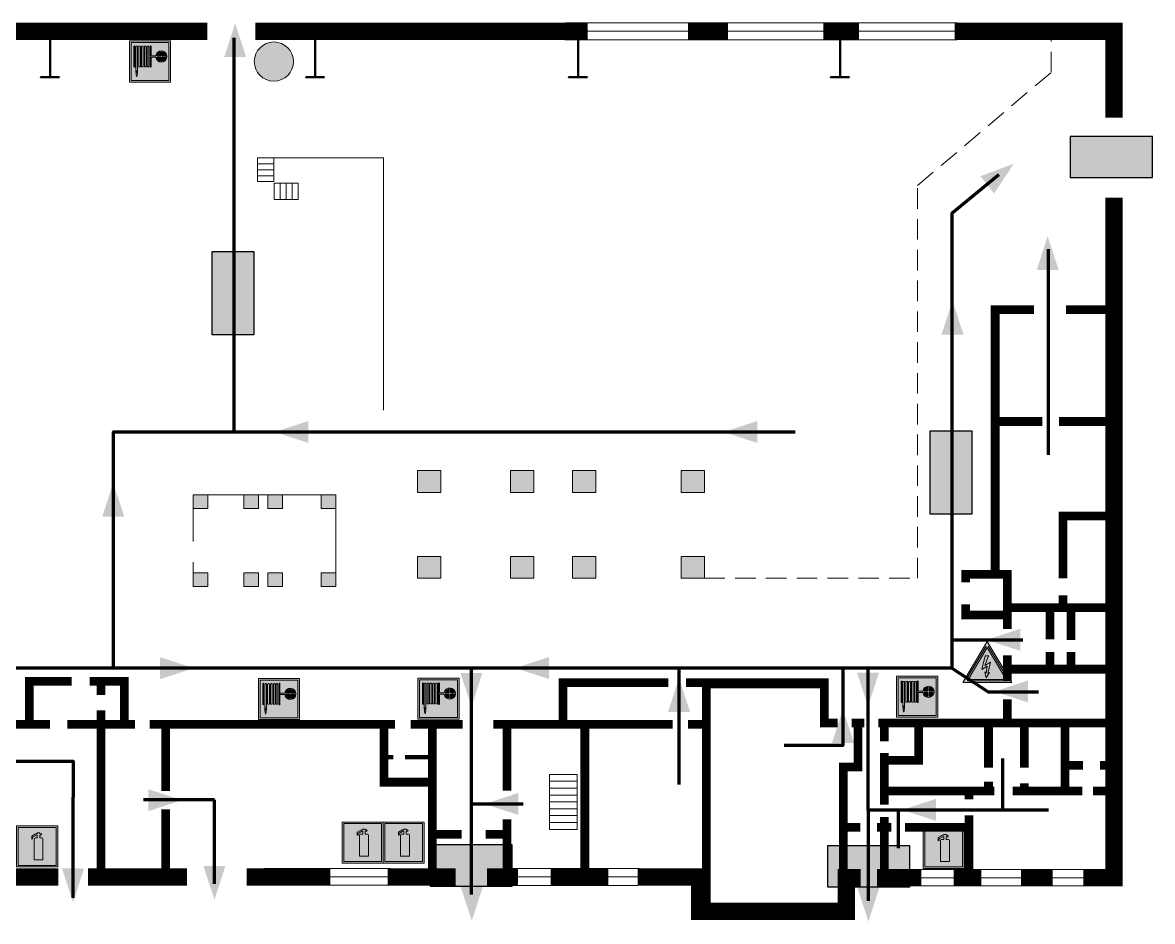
# Model space of a CAD drawing. Header units: millimetres. Extents: x 13114 to 67229, y 22859 to 38520.
# Drawn here: x 26568.4 to 26788.5, y 25200.3 to 25375.4 of the extents above; entities that cross this region are included whole.
import ezdxf

# ---------------------------------------------------------------- set-up
doc = ezdxf.new("R2010")
doc.units = ezdxf.units.MM
doc.linetypes.add('{ Wide Dash }', pattern=[12, 4, -2, 4, -2])
doc.layers.add('План_Штампы', color=7, linetype='Continuous')

# ---------------------------------------------------------------- blocks, each defined once
blk = doc.blocks.new('A$C7B4425F7')
at = {"true_color": 0xffffff}
blk.add_hatch(color=7, dxfattribs=at).paths.add_polyline_path([(0, 0), (-16, 0), (-16, -8), (0, -8)])
h = blk.add_hatch(color=126)
h.paths.add_polyline_path([(-0.2, -0.2), (-15.8, -0.2), (-15.8, -7.8), (-0.2, -7.8)])
h.paths.add_polyline_path([(-11.76, -2.03), (-11.76, -3.66), (-11.17, -3.66, -0.568275), (-11.17, -6.18), (-12.58, -6.18), (-12.58, -2.03)], flags=16)
h.paths.add_polyline_path([(-13.33, -4.12, -0.495768), (-13.59, -6.18), (-15.03, -6.18), (-15.03, -2.03), (-13.59, -2.03, -0.487973)], flags=16)
h.paths.add_polyline_path([(-10.25, -2.03), (-9.48, -2.03), (-9.48, -6.18), (-10.25, -6.18)], flags=16)
h.paths.add_polyline_path([(-13.84, -3.69), (-14.24, -3.69), (-14.24, -3.03), (-13.9, -3.03, -0.692621)], flags=0)
h.paths.add_polyline_path([(-9.15, -2.03), (-8.4, -2.03), (-8.04, -3.07), (-7.68, -2.03), (-6.93, -2.03), (-7.64, -4.1), (-6.93, -6.18), (-7.68, -6.18), (-8.04, -5.14), (-8.4, -6.18), (-9.15, -6.18), (-8.44, -4.1)], flags=16)
h.paths.add_polyline_path([(-11.76, -4.46), (-11.42, -4.46, -0.692621), (-11.36, -5.12), (-11.76, -5.12)], flags=0)
h.paths.add_polyline_path([(-13.9, -5.2), (-14.24, -5.2), (-14.24, -4.55), (-13.84, -4.55, -0.708038)], flags=0)
edge = h.paths.add_edge_path(flags=16)
edge.add_ellipse((-5.51, -4.08), major_axis=(0, 2.05), ratio=0.586184, start_angle=0, end_angle=360)
edge = h.paths.add_edge_path(flags=0)
edge.add_ellipse((-5.51, -4.08), major_axis=(0, 1.14), ratio=0.454828, start_angle=0, end_angle=360)
h.paths.add_polyline_path([(-4.13, -4.96, 0.377264), (-3.48, -4.52, 0.0555), (-3.16, -2.03), (-1.66, -2.03), (-1.66, -4.96), (-0.96, -4.96), (-0.96, -7.01), (-1.75, -7.01), (-1.75, -6.18), (-3.3, -6.18), (-3.3, -7.02), (-4.13, -7.02)], flags=16)
h.paths.add_polyline_path([(-2.73, -2.91), (-2.28, -2.91), (-2.28, -4.96), (-3.05, -4.96, 0.079136)], flags=0)
at = {"color": 126}
blk.add_lwpolyline([(-16, -8), (0, -8), (0, 0), (-16, 0)], close=True, dxfattribs=at)
blk = doc.blocks.new('A$C32E8229D')
at = {"true_color": 0xffffff}
blk.add_hatch(color=7, dxfattribs=at).paths.add_polyline_path([(0, 0), (0, -8), (16, -8), (16, 0)])
h = blk.add_hatch(color=126)
h.paths.add_polyline_path([(0.2, -0.2), (15.8, -0.2), (15.8, -7.8), (0.2, -7.8)])
h.paths.add_polyline_path([(13.49, -2.05), (12.08, -2.05), (11.37, -2.63, 0.162397), (11.29, -2.84), (11.29, -3.63), (10.35, -3.63), (10.35, -4.05), (11.68, -4.05), (11.68, -3.48), (12.26, -4.28), (11.29, -5.1), (11.29, -6.78), (11.85, -6.78), (11.85, -5.44), (12.8, -4.64), (12.8, -5.94), (14.46, -5.94), (14.46, -5.39), (13.45, -5.39), (13.45, -3.97), (12.46, -2.59), (13.15, -2.59), (13.69, -3.34), (14.18, -3)], flags=16)
h.paths.add_polyline_path([(10.74, -1.82, 1), (11.8, -1.82, 1)], flags=16)
h.paths.add_polyline_path([(9.39, -3.59), (5.99, -3.59), (6.56, -3.03), (5.91, -3.03), (5.1, -3.83), (5.91, -4.64), (6.56, -4.64), (5.99, -4.09), (9.39, -4.09)], flags=16)
h.paths.add_polyline_path([(4.29, -1.08), (1.72, -1.08), (1.72, -6.6), (4.29, -6.6)], flags=16)
at = {"color": 126}
blk.add_lwpolyline([(16, -8), (0, -8), (0, 0), (16, 0)], close=True, dxfattribs=at)
blk = doc.blocks.new('A$C7B8C2D5B')
at = {"lineweight": 0}
h = blk.add_hatch(color=5, dxfattribs=at)
h.dxf.hatch_style = 1
h.paths.add_polyline_path([(1.4, -3.02, 1), (-2.11, -3.02, 1)])
at = {"color": 5, "lineweight": 0}
blk.add_circle((-0.36, -3.02), 1.75, dxfattribs=at)
blk = doc.blocks.new('A$C3E6D3DDE')
at = {"lineweight": 5}
h = blk.add_hatch(color=40, dxfattribs=at)
h.paths.add_polyline_path([(24.1, 1.45), (16.46, -11.35), (31.74, -11.35)])
h.paths.add_polyline_path([(24.09, -0.46), (30.03, -10.41), (18.14, -10.41)], flags=16)
h.paths.add_polyline_path([(24.54, -3.08), (23.41, -6.02), (25.13, -5.01), (24.33, -8.5), (24.82, -8.27), (23.79, -9.86), (23.4, -8.04), (23.8, -8.43), (24.04, -6.29), (22.39, -7.25), (23.44, -3.08)], flags=0)
h = blk.add_hatch(color=256, dxfattribs=at)
h.paths.add_polyline_path([(24.37, 0.03, 0.567511), (23.82, 0.03), (17.59, -10.4, 0.582454), (17.86, -10.88), (30.32, -10.88, 0.582149), (30.6, -10.4)])
h.paths.add_polyline_path([(24.09, -0.46), (18.14, -10.41), (30.03, -10.41)], flags=16)
h.paths.add_polyline_path([(24.54, -3.08), (23.41, -6.02), (25.13, -5.01), (24.33, -8.5), (24.82, -8.27), (23.79, -9.86), (23.4, -8.04), (23.8, -8.43), (24.04, -6.29), (22.39, -7.25), (23.44, -3.08)], flags=0)
h = blk.add_hatch(color=40, dxfattribs=at)
h.paths.add_polyline_path([(24.09, -0.46), (18.14, -10.41), (30.03, -10.41)])
h.paths.add_polyline_path([(24.82, -8.27), (23.79, -9.86), (23.4, -8.04), (23.8, -8.43), (24.04, -6.29), (22.39, -7.25), (23.44, -3.08), (24.54, -3.08), (23.41, -6.02), (25.13, -5.01), (24.33, -8.5)], flags=16)
at = {"color": 40, "lineweight": 5}
for p, q in [((16.46, -11.35), (24.1, 1.45)), ((24.1, 1.45), (31.74, -11.35))]:
    blk.add_line(p, q, dxfattribs=at)
at = {"lineweight": 5}
for p, q in [((17.59, -10.4), (23.82, 0.03)), ((24.37, 0.03), (30.6, -10.4)), ((18.14, -10.41), (24.09, -0.46)), ((23.44, -3.08), (22.39, -7.25)), ((23.41, -6.02), (24.54, -3.08)), ((24.54, -3.08), (23.44, -3.08)), ((24.09, -0.46), (30.03, -10.41)), ((22.39, -7.25), (24.04, -6.29)), ((25.13, -5.01), (23.41, -6.02)), ((24.04, -6.29), (23.8, -8.43)), ((24.33, -8.5), (25.13, -5.01)), ((18.14, -10.41), (30.03, -10.41)), ((23.8, -8.43), (23.4, -8.04)), ((23.4, -8.04), (23.79, -9.86)), ((23.79, -9.86), (24.82, -8.27)), ((24.82, -8.27), (24.33, -8.5)), ((17.86, -10.88), (30.32, -10.88))]:
    blk.add_line(p, q, dxfattribs=at)
at = {"color": 50, "lineweight": 5}
blk.add_line((31.74, -11.35), (16.46, -11.35), dxfattribs=at)
blk = doc.blocks.new('A$C37112FD5')
at = {"true_color": 0xf5f5ff}
h = blk.add_hatch(color=7, dxfattribs=at)
h.dxf.hatch_style = 1
h.paths.add_polyline_path([(12.8, -7.4), (0, -7.4), (0, -20.2), (12.8, -20.2)])
h.paths.add_polyline_path([(12.29, -7.91), (12.29, -19.69), (0.51, -19.69), (0.51, -7.91)], flags=16)
h.paths.add_polyline_path([(4.98, -9.04, -0.42597), (5.17, -9.22), (5.17, -12.25), (5.17, -15.29, -0.432244), (4.98, -15.47), (4.83, -15.47, -0.42597), (4.64, -15.29), (4.64, -12.25), (4.64, -9.22, -0.432244), (4.83, -9.04)], flags=0)
h.paths.add_polyline_path([(4.28, -9.22), (4.28, -12.25), (4.28, -15.29, -0.432244), (4.09, -15.47), (3.94, -15.47, -0.42597), (3.75, -15.29), (3.75, -12.25), (3.75, -9.22, -0.432244), (3.94, -9.04), (4.09, -9.04, -0.42597)], flags=0)
h.paths.add_polyline_path([(5.72, -9.04), (5.87, -9.04, -0.42597), (6.06, -9.22), (6.06, -12.25), (6.06, -15.29, -0.432244), (5.87, -15.47), (5.72, -15.47, -0.42597), (5.53, -15.29), (5.53, -12.25), (5.53, -9.22, -0.432244)], flags=0)
h.paths.add_polyline_path([(6.42, -8.9), (6.5, -8.9, -0.42597), (6.69, -9.08), (6.69, -12.03), (8.21, -12.03, -15.824349), (8.21, -12.47), (6.69, -12.47), (6.69, -15.42, -0.432244), (6.5, -15.6), (6.42, -15.6)], flags=0)
h.paths.add_polyline_path([(3.39, -9.22), (3.39, -12.25), (3.39, -15.29, -0.432244), (3.2, -15.47), (3.05, -15.47, -0.42597), (2.85, -15.29), (2.85, -12.25), (2.85, -9.22, -0.432244), (3.05, -9.04), (3.2, -9.04, -0.42597)], flags=0)
h.paths.add_polyline_path([(2.5, -9.22), (2.5, -16.71), (1.96, -16.71), (1.96, -9.22, -0.432244), (2.15, -9.04), (2.31, -9.04, -0.42597)], flags=0)
h.paths.add_polyline_path([(1.61, -8.9), (1.61, -15.6), (1.57, -15.6, -0.42597), (1.37, -15.42), (1.37, -12.03), (1.37, -9.09, -0.432244), (1.57, -8.9)], flags=0)
h.paths.add_polyline_path([(9.76, -10.81), (9.76, -12.03), (8.49, -12.03, -0.336371)], flags=0)
h.paths.add_polyline_path([(8.49, -12.47), (9.76, -12.47), (9.76, -13.7, -0.336371)], flags=0)
h.paths.add_polyline_path([(10.11, -10.81, -0.336371), (11.38, -12.03), (10.11, -12.03)], flags=0)
h.paths.add_polyline_path([(10.11, -12.47), (11.38, -12.47, -0.336371), (10.11, -13.7)], flags=0)
h.paths.add_polyline_path([(2.5, -16.84), (2.5, -17.05), (1.97, -17.05), (1.97, -16.84)], flags=0)
h.paths.add_polyline_path([(2.5, -17.24, -0.033778), (2.24, -18.6, -0.033778), (1.97, -17.24)], flags=0)
h = blk.add_hatch(color=242)
h.dxf.hatch_style = 1
h.paths.add_polyline_path([(12.29, -7.91), (0.51, -7.91), (0.51, -19.69), (12.29, -19.69)])
h.paths.add_polyline_path([(6.42, -15.6), (6.42, -8.9), (6.5, -8.9, -0.42597), (6.69, -9.08), (6.69, -12.03), (8.21, -12.03, -15.824349), (8.21, -12.47), (6.69, -12.47), (6.69, -15.42, -0.432244), (6.5, -15.6)], flags=16)
h.paths.add_polyline_path([(5.87, -15.47), (5.72, -15.47, -0.42597), (5.53, -15.29), (5.53, -12.25), (5.53, -9.22, -0.432244), (5.72, -9.04), (5.87, -9.04, -0.42597), (6.06, -9.22), (6.06, -12.25), (6.06, -15.29, -0.432244)], flags=16)
h.paths.add_polyline_path([(4.98, -15.47), (4.83, -15.47, -0.42597), (4.64, -15.29), (4.64, -12.25), (4.64, -9.22, -0.432244), (4.83, -9.04), (4.98, -9.04, -0.42597), (5.17, -9.22), (5.17, -12.25), (5.17, -15.29, -0.432244)], flags=16)
h.paths.add_polyline_path([(4.09, -15.47), (3.94, -15.47, -0.42597), (3.75, -15.29), (3.75, -12.25), (3.75, -9.22, -0.432244), (3.94, -9.04), (4.09, -9.04, -0.42597), (4.28, -9.22), (4.28, -12.25), (4.28, -15.29, -0.432244)], flags=16)
h.paths.add_polyline_path([(3.2, -15.47), (3.05, -15.47, -0.42597), (2.85, -15.29), (2.85, -12.25), (2.85, -9.22, -0.432244), (3.05, -9.04), (3.2, -9.04, -0.42597), (3.39, -9.22), (3.39, -12.25), (3.39, -15.29, -0.432244)], flags=16)
h.paths.add_polyline_path([(2.5, -17.05), (1.97, -17.05), (1.97, -16.84), (2.5, -16.84)], flags=16)
h.paths.add_polyline_path([(2.5, -17.24, -0.033778), (2.24, -18.6, -0.033778), (1.97, -17.24)], flags=16)
h.paths.add_polyline_path([(2.5, -16.71), (1.96, -16.71), (1.96, -9.22, -0.432244), (2.15, -9.04), (2.31, -9.04, -0.42597), (2.5, -9.22)], flags=16)
h.paths.add_polyline_path([(1.61, -15.6), (1.57, -15.6, -0.42597), (1.37, -15.42), (1.37, -12.03), (1.37, -9.09, -0.432244), (1.57, -8.9), (1.61, -8.9)], flags=16)
h.paths.add_polyline_path([(8.49, -12.47), (9.76, -12.47), (9.76, -13.7, -0.336371)], flags=0)
h.paths.add_polyline_path([(10.11, -13.7), (10.11, -12.47), (11.38, -12.47, -0.336371)], flags=0)
h.paths.add_polyline_path([(8.49, -12.03, -0.336371), (9.76, -10.81), (9.76, -12.03)], flags=0)
h.paths.add_polyline_path([(10.11, -12.03), (10.11, -10.81, -0.336371), (11.38, -12.03)], flags=0)
h = blk.add_hatch(color=7, dxfattribs=at)
h.dxf.hatch_style = 1
h.paths.add_polyline_path([(1.61, -8.9), (1.57, -8.9, 0.432244), (1.37, -9.09), (1.37, -12.03), (1.37, -15.42, 0.42597), (1.57, -15.6), (1.61, -15.6)])
h.paths.add_polyline_path([(2.5, -9.22, 0.42597), (2.31, -9.04), (2.15, -9.04, 0.432244), (1.96, -9.22), (1.96, -16.71), (2.5, -16.71)])
h.paths.add_polyline_path([(2.5, -16.84), (1.97, -16.84), (1.97, -17.05), (2.5, -17.05)])
h.paths.add_polyline_path([(2.5, -17.24), (1.97, -17.24, 0.033778), (2.24, -18.6, 0.033778)])
h.paths.add_polyline_path([(3.39, -12.25), (3.39, -9.22, 0.42597), (3.2, -9.04), (3.05, -9.04, 0.432244), (2.85, -9.22), (2.85, -12.25), (2.85, -15.29, 0.42597), (3.05, -15.47), (3.2, -15.47, 0.432244), (3.39, -15.29)])
h.paths.add_polyline_path([(4.28, -12.25), (4.28, -9.22, 0.42597), (4.09, -9.04), (3.94, -9.04, 0.432244), (3.75, -9.22), (3.75, -12.25), (3.75, -15.29, 0.42597), (3.94, -15.47), (4.09, -15.47, 0.432244), (4.28, -15.29)])
h.paths.add_polyline_path([(5.17, -12.25), (5.17, -9.22, 0.42597), (4.98, -9.04), (4.83, -9.04, 0.432244), (4.64, -9.22), (4.64, -12.25), (4.64, -15.29, 0.42597), (4.83, -15.47), (4.98, -15.47, 0.432244), (5.17, -15.29)])
h.paths.add_polyline_path([(6.06, -12.25), (6.06, -9.22, 0.42597), (5.87, -9.04), (5.72, -9.04, 0.432244), (5.53, -9.22), (5.53, -12.25), (5.53, -15.29, 0.42597), (5.72, -15.47), (5.87, -15.47, 0.432244), (6.06, -15.29)])
h.paths.add_polyline_path([(6.69, -12.47), (8.21, -12.47, 15.824349), (8.21, -12.03), (6.69, -12.03), (6.69, -9.08, 0.42597), (6.5, -8.9), (6.42, -8.9), (6.42, -15.6), (6.5, -15.6, 0.432244), (6.69, -15.42)])
h.paths.add_polyline_path([(8.49, -12.47), (9.76, -12.47), (9.76, -13.7, -0.336371)], flags=16)
h.paths.add_polyline_path([(8.49, -12.03, -0.336371), (9.76, -10.81), (9.76, -12.03)], flags=16)
h.paths.add_polyline_path([(10.11, -12.47), (11.38, -12.47, -0.336371), (10.11, -13.7)], flags=16)
h.paths.add_polyline_path([(10.11, -12.03), (10.11, -10.81, -0.336371), (11.38, -12.03)], flags=16)
h = blk.add_hatch(color=242)
h.dxf.hatch_style = 1
h.paths.add_polyline_path([(9.76, -10.81, 0.336371), (8.49, -12.03), (9.76, -12.03)])
h.paths.add_polyline_path([(10.11, -10.81), (10.11, -12.03), (11.38, -12.03, 0.336371)])
h.paths.add_polyline_path([(11.38, -12.47), (10.11, -12.47), (10.11, -13.7, 0.336371)])
h.paths.add_polyline_path([(9.76, -12.47), (8.49, -12.47, 0.336371), (9.76, -13.7)])
at = {"color": 242, "lineweight": 5}
for p, q in [((0, -20.2), (0, -7.4)), ((0, -7.4), (12.8, -7.4)), ((1.37, -12.03), (1.37, -9.08)), ((1.57, -8.9), (1.61, -8.9)), ((1.61, -8.9), (1.61, -15.6)), ((1.96, -16.71), (1.96, -9.22)), ((2.15, -9.04), (2.31, -9.04)), ((2.5, -16.71), (2.5, -9.22)), ((2.85, -12.25), (2.85, -9.22)), ((3.05, -9.04), (3.2, -9.04)), ((3.39, -12.25), (3.39, -9.22)), ((3.75, -12.25), (3.75, -9.22)), ((3.94, -9.04), (4.09, -9.04)), ((4.28, -12.25), (4.28, -9.22)), ((4.64, -12.25), (4.64, -9.22)), ((4.83, -9.04), (4.98, -9.04)), ((5.17, -12.25), (5.17, -9.22)), ((5.53, -12.25), (5.53, -9.22)), ((5.72, -9.04), (5.87, -9.04)), ((6.06, -12.25), (6.06, -9.22)), ((6.42, -8.9), (6.42, -15.6)), ((6.5, -8.9), (6.42, -8.9)), ((6.69, -12.03), (6.69, -9.08)), ((12.8, -20.2), (12.8, -7.4)), ((1.37, -12.03), (1.37, -15.42)), ((2.85, -12.25), (2.85, -15.29)), ((3.39, -12.25), (3.39, -15.29)), ((3.75, -12.25), (3.75, -15.29)), ((4.28, -12.25), (4.28, -15.29)), ((4.64, -12.25), (4.64, -15.29)), ((5.17, -12.25), (5.17, -15.29)), ((5.53, -12.25), (5.53, -15.29)), ((6.06, -12.25), (6.06, -15.29)), ((8.21, -12.03), (6.69, -12.03)), ((8.21, -12.47), (6.69, -12.47)), ((6.69, -12.47), (6.69, -15.42)), ((9.76, -12.03), (8.49, -12.03)), ((9.76, -12.47), (8.49, -12.47)), ((9.76, -10.81), (9.76, -12.03)), ((9.76, -12.47), (9.76, -13.7)), ((10.11, -10.81), (10.11, -12.03)), ((11.38, -12.03), (10.11, -12.03)), ((11.38, -12.47), (10.11, -12.47)), ((10.11, -12.47), (10.11, -13.7)), ((1.57, -15.6), (1.61, -15.6)), ((1.96, -16.71), (2.5, -16.71)), ((1.97, -16.84), (2.5, -16.84)), ((1.97, -17.05), (1.97, -16.84)), ((2.5, -17.05), (1.97, -17.05)), ((1.97, -17.24), (2.5, -17.24)), ((2.5, -16.84), (2.5, -17.05)), ((3.05, -15.47), (3.2, -15.47)), ((3.94, -15.47), (4.09, -15.47)), ((4.83, -15.47), (4.98, -15.47)), ((5.72, -15.47), (5.87, -15.47)), ((6.42, -15.6), (6.5, -15.6)), ((0, -20.2), (12.8, -20.2))]:
    blk.add_line(p, q, dxfattribs=at)
blk.add_lwpolyline([(0.51, -7.91), (12.29, -7.91), (12.29, -19.69), (0.51, -19.69)], close=True, dxfattribs=at)
for centre, radius, start, end in [((1.56, -9.09), 0.182, 87.1027, 180.6071), ((2.15, -9.22), 0.182, 87.1027, 180.6071), ((2.32, -9.22), 0.182, 359.3929, 92.8973), ((3.04, -9.22), 0.182, 87.1027, 180.6071), ((3.21, -9.22), 0.182, 359.3929, 92.8973), ((3.93, -9.22), 0.182, 87.1027, 180.6071), ((4.1, -9.22), 0.182, 359.3929, 92.8973), ((4.82, -9.22), 0.182, 87.1027, 180.6071), ((4.99, -9.22), 0.182, 359.3929, 92.8973), ((5.71, -9.22), 0.182, 87.1027, 180.6071), ((5.88, -9.22), 0.182, 359.3929, 92.8973), ((6.51, -9.09), 0.182, 359.3929, 92.8973), ((9.93, -12.25), 1.74, 187.2319, 172.7681), ((9.93, -12.25), 1.46, 96.9927, 171.3585), ((9.93, -12.25), 1.46, 188.6415, 263.0073), ((9.93, -12.25), 1.46, 8.6415, 83.0073), ((9.93, -12.25), 1.46, 276.9927, 351.3585), ((1.56, -15.42), 0.182, 179.3929, 272.8973), ((12.17, -15.98), 10.27, 187.041, 194.7793), ((-7.7, -15.98), 10.27, 345.2207, 352.959), ((3.04, -15.29), 0.182, 179.3929, 272.8973), ((3.21, -15.29), 0.182, 267.1027, 0.6071), ((3.93, -15.29), 0.182, 179.3929, 272.8973), ((4.1, -15.29), 0.182, 267.1027, 0.6071), ((4.82, -15.29), 0.182, 179.3929, 272.8973), ((4.99, -15.29), 0.182, 267.1027, 0.6071), ((5.71, -15.29), 0.182, 179.3929, 272.8973), ((5.88, -15.29), 0.182, 267.1027, 0.6071), ((6.51, -15.42), 0.182, 267.1027, 0.6071)]:
    blk.add_arc(centre, radius, start, end, dxfattribs=at)
blk = doc.blocks.new('A$C3AD82952')
at = {"true_color": 0xf5f5ff}
h = blk.add_hatch(color=7, dxfattribs=at)
h.dxf.hatch_style = 1
h.paths.add_polyline_path([(8.21, 8.73, 0.414214), (7.89, 9.05), (7.22, 9.05), (7.22, 9.92), (7.59, 9.92, 1), (7.57, 10.36), (7.22, 10.36), (7.22, 10.6), (6.43, 10.6), (6.43, 10.36), (6.01, 10.36), (4.74, 9.59), (4.74, 8.69), (4.98, 8.73), (4.98, 9.26), (6.12, 9.91), (6.43, 9.91), (6.43, 9.05), (5.76, 9.05, 0.414214), (5.44, 8.73), (5.44, 2.2), (8.21, 2.2)], flags=0)
h.paths.add_polyline_path([(12.8, 12.8), (0, 12.8), (0, 0), (12.8, 0)])
h.paths.add_polyline_path([(0.51, 12.29), (12.29, 12.29), (12.29, 0.51), (0.51, 0.51)], flags=16)
h.paths.add_polyline_path([(4.74, 9.59), (6.01, 10.36), (6.43, 10.36), (6.43, 10.6), (7.22, 10.6), (7.22, 10.36), (7.59, 10.36, -0.94586), (7.59, 9.92), (7.22, 9.92), (7.22, 9.05), (7.89, 9.05, -0.414214), (8.21, 8.73), (8.21, 2.2), (5.44, 2.2), (5.44, 8.73, -0.414214), (5.76, 9.05), (6.43, 9.05), (6.43, 9.91), (6.12, 9.91), (4.98, 9.26), (4.98, 8.73), (4.74, 8.69)], flags=0)
h = blk.add_hatch(color=242)
h.dxf.hatch_style = 1
h.paths.add_polyline_path([(12.29, 12.29), (0.51, 12.29), (0.51, 0.51), (12.29, 0.51)])
h.paths.add_polyline_path([(4.74, 8.69), (4.74, 9.59), (6.01, 10.36), (6.43, 10.36), (6.43, 10.6), (7.22, 10.6), (7.22, 10.36), (7.59, 10.36, -0.94586), (7.59, 9.92), (7.22, 9.92), (7.22, 9.05), (7.89, 9.05, -0.414214), (8.21, 8.73), (8.21, 2.2), (5.44, 2.2), (5.44, 8.73, -0.414214), (5.76, 9.05), (6.43, 9.05), (6.43, 9.91), (6.12, 9.91), (4.98, 9.26), (4.98, 8.73)], flags=16)
h = blk.add_hatch(color=7, dxfattribs=at)
h.dxf.hatch_style = 1
h.paths.add_polyline_path([(8.21, 8.73, 0.414214), (7.89, 9.05), (7.22, 9.05), (7.22, 9.92), (7.59, 9.92, 1), (7.57, 10.36), (7.22, 10.36), (7.22, 10.6), (6.43, 10.6), (6.43, 10.36), (6.01, 10.36), (4.74, 9.59), (4.74, 8.69), (4.98, 8.73), (4.98, 9.26), (6.12, 9.91), (6.43, 9.91), (6.43, 9.05), (5.76, 9.05, 0.414214), (5.44, 8.73), (5.44, 2.2), (8.21, 2.2)])
at = {"color": 242, "lineweight": 5}
for p, q in [((0, 0), (0, 12.8)), ((0, 12.8), (12.8, 12.8)), ((7.22, 10.6), (6.43, 10.6)), ((6.43, 10.6), (6.43, 10.36)), ((7.22, 10.36), (7.22, 10.6)), ((12.8, 0), (12.8, 12.8)), ((6.01, 10.36), (4.74, 9.59)), ((4.74, 9.59), (4.74, 8.69)), ((4.74, 8.69), (4.98, 8.73)), ((4.98, 9.26), (6.12, 9.91)), ((4.98, 8.73), (4.98, 9.26)), ((5.44, 2.2), (5.44, 8.73)), ((5.76, 9.05), (6.43, 9.05)), ((6.01, 10.36), (6.43, 10.36)), ((6.12, 9.91), (6.43, 9.91)), ((6.43, 9.91), (6.43, 9.05)), ((7.59, 10.36), (7.22, 10.36)), ((7.22, 9.05), (7.22, 9.92)), ((7.59, 9.92), (7.22, 9.92)), ((7.89, 9.05), (7.22, 9.05)), ((8.21, 2.2), (8.21, 8.73)), ((0, 0), (12.8, 0)), ((5.44, 2.2), (8.21, 2.2))]:
    blk.add_line(p, q, dxfattribs=at)
blk.add_lwpolyline([(0.51, 12.29), (12.29, 12.29), (12.29, 0.51), (0.51, 0.51)], close=True, dxfattribs=at)
for centre, radius, start, end in [((5.76, 8.73), 0.32, 90, 180), ((7.58, 10.14), 0.223, 273.1875, 86.8125), ((7.89, 8.73), 0.32, 0, 90)]:
    blk.add_arc(centre, radius, start, end, dxfattribs=at)

msp = doc.modelspace()

# ---------------------------------------------------------------- hatches: boundary and pattern name
at = {"lineweight": 0}
h = msp.add_hatch(color=256, dxfattribs=at)
h.dxf.hatch_style = 1
h.paths.add_polyline_path([(26649.86, 25288.12), (26645.33, 25288.12), (26645.33, 25283.87), (26649.86, 25283.87)])
h = msp.add_hatch(color=256, dxfattribs=at)
h.dxf.hatch_style = 1
h.paths.add_polyline_path([(26667.99, 25288.12), (26663.45, 25288.12), (26663.45, 25283.87), (26667.99, 25283.87)])
h = msp.add_hatch(color=256, dxfattribs=at)
h.dxf.hatch_style = 1
h.paths.add_polyline_path([(26680.06, 25288.12), (26675.53, 25288.12), (26675.53, 25283.87), (26680.06, 25283.87)])
h = msp.add_hatch(color=256, dxfattribs=at)
h.dxf.hatch_style = 1
h.paths.add_polyline_path([(26701.19, 25288.12), (26696.65, 25288.12), (26696.65, 25283.87), (26701.19, 25283.87)])
h = msp.add_hatch(color=256, dxfattribs=at)
h.dxf.hatch_style = 1
h.paths.add_polyline_path([(26604.49, 25283.39), (26601.63, 25283.39), (26601.63, 25280.71), (26604.49, 25280.71)])
h = msp.add_hatch(color=256, dxfattribs=at)
h.dxf.hatch_style = 1
h.paths.add_polyline_path([(26614.35, 25283.39), (26611.49, 25283.39), (26611.49, 25280.71), (26614.35, 25280.71)])
h = msp.add_hatch(color=256, dxfattribs=at)
h.dxf.hatch_style = 1
h.paths.add_polyline_path([(26619.04, 25283.39), (26616.17, 25283.39), (26616.17, 25280.71), (26619.04, 25280.71)])
h = msp.add_hatch(color=256, dxfattribs=at)
h.dxf.hatch_style = 1
h.paths.add_polyline_path([(26629.38, 25283.39), (26626.52, 25283.39), (26626.52, 25280.71), (26629.38, 25280.71)])
h = msp.add_hatch(color=256, dxfattribs=at)
h.dxf.hatch_style = 1
h.paths.add_polyline_path([(26649.86, 25271.38), (26645.33, 25271.38), (26645.33, 25267.13), (26649.86, 25267.13)])
h = msp.add_hatch(color=256, dxfattribs=at)
h.dxf.hatch_style = 1
h.paths.add_polyline_path([(26667.99, 25271.38), (26663.45, 25271.38), (26663.45, 25267.13), (26667.99, 25267.13)])
h = msp.add_hatch(color=256, dxfattribs=at)
h.dxf.hatch_style = 1
h.paths.add_polyline_path([(26680.06, 25271.38), (26675.53, 25271.38), (26675.53, 25267.13), (26680.06, 25267.13)])
h = msp.add_hatch(color=256, dxfattribs=at)
h.dxf.hatch_style = 1
h.paths.add_polyline_path([(26701.19, 25271.38), (26696.65, 25271.38), (26696.65, 25267.13), (26701.19, 25267.13)])
h = msp.add_hatch(color=256, dxfattribs=at)
h.dxf.hatch_style = 1
h.paths.add_polyline_path([(26604.49, 25268.19), (26601.63, 25268.19), (26601.63, 25265.51), (26604.49, 25265.51)])
h = msp.add_hatch(color=256, dxfattribs=at)
h.dxf.hatch_style = 1
h.paths.add_polyline_path([(26614.35, 25268.19), (26611.49, 25268.19), (26611.49, 25265.51), (26614.35, 25265.51)])
h = msp.add_hatch(color=256, dxfattribs=at)
h.dxf.hatch_style = 1
h.paths.add_polyline_path([(26619.04, 25268.19), (26616.17, 25268.19), (26616.17, 25265.51), (26619.04, 25265.51)])
h = msp.add_hatch(color=256, dxfattribs=at)
h.dxf.hatch_style = 1
h.paths.add_polyline_path([(26629.38, 25268.19), (26626.52, 25268.19), (26626.52, 25265.51), (26629.38, 25265.51)])

# ---------------------------------------------------------------- linework, layer by layer
for points, const_width in [([(26546.04, 25373.72), (26604.35, 25373.72)], 3.4), ([(26613.7, 25373.72), (26678.43, 25373.72)], 3.4), ([(26698, 25373.72), (26705.78, 25373.72)], 3.4), ([(26724.35, 25373.72), (26731.34, 25373.72)], 3.4), ([(26749.97, 25373.72), (26780.99, 25373.72), (26780.99, 25356.91)], 3.4), ([(26780.99, 25341.33), (26780.99, 25208.78), (26775.01, 25208.78)], 3.4), ([(26757.83, 25267.88), (26757.83, 25319.49), (26765.42, 25319.49)], 1.7), ([(26771.6, 25319.49), (26780.8, 25319.49)], 1.7), ([(26757.83, 25297.69), (26767, 25297.69)], 1.7), ([(26780.01, 25297.69), (26770.29, 25297.69)], 1.7), ([(26771.05, 25267.14), (26771.05, 25279.27), (26780.58, 25279.27)], 1.7), ([(26760.19, 25257.27), (26760.19, 25267.88), (26752.1, 25267.88), (26752.1, 25266.33)], 1.7), ([(26760.19, 25259.96), (26752.1, 25259.96), (26752.1, 25262.08)], 1.7), ([(26771.05, 25261.43), (26771.05, 25263.8)], 1.7), ([(26768.52, 25261.43), (26760.19, 25261.43)], 1.7), ([(26772.61, 25255.14), (26772.61, 25261.43), (26781.26, 25261.43), (26768.52, 25261.43), (26768.52, 25255.23)], 1.7), ([(26760.19, 25249.43), (26780.12, 25249.43), (26772.61, 25249.43), (26772.61, 25252.78)], 1.7), ([(26760.19, 25247.06), (26760.19, 25252.12)], 1.7), ([(26768.52, 25252.78), (26768.52, 25249.43)], 1.7), ([(26577.92, 25247.06), (26569.71, 25247.06), (26569.71, 25238.86)], 1.7), ([(26583.68, 25244.4), (26583.68, 25247.06), (26581.45, 25247.06)], 1.7), ([(26588.2, 25239.08), (26588.2, 25247.06), (26581.45, 25247.06)], 1.7), ([(26694.14, 25246.81), (26673.66, 25246.81), (26673.66, 25238.6)], 1.7), ([(26725.39, 25246.81), (26697.62, 25246.81)], 1.7), ([(26727.17, 25238.94), (26724.54, 25238.94), (26724.54, 25246.53), (26701.56, 25246.53), (26701.56, 25202.97)], 1.7), ([(26760.19, 25238.94), (26760.19, 25243.55)], 1.7), ([(26583.68, 25238.67), (26583.68, 25241.38)], 1.7), ([(26573.71, 25238.67), (26530.43, 25238.67)], 1.7), ([(26590.3, 25238.67), (26577.11, 25238.67)], 1.7), ([(26583.68, 25209.6), (26583.68, 25238.67)], 1.7), ([(26640.94, 25238.67), (26593.15, 25238.67)], 1.7), ([(26596.26, 25238.67), (26596.26, 25225.71)], 1.7), ([(26648.2, 25227.4), (26638.8, 25227.4), (26638.8, 25238.67)], 1.7), ([(26654.13, 25238.67), (26643.98, 25238.67)], 1.7), ([(26653.94, 25217.24), (26648.2, 25217.24), (26648.2, 25209.59), (26648.2, 25238.67)], 1.7), ([(26695, 25238.67), (26660.06, 25238.67)], 1.7), ([(26662.75, 25238.67), (26662.75, 25225.72)], 1.7), ([(26677.91, 25208.94), (26677.91, 25238.67)], 1.7), ([(26701.56, 25238.67), (26698.03, 25238.67)], 1.7), ([(26731.59, 25218.59), (26728.26, 25218.59), (26728.26, 25203.03), (26728.26, 25230.36), (26731.14, 25230.36), (26731.14, 25238.94), (26732.32, 25238.94), (26729.88, 25238.94)], 1.7), ([(26736.23, 25235.34), (26736.23, 25238.94), (26735.07, 25238.94), (26780.41, 25238.94)], 1.7), ([(26736.23, 25231.66), (26742.93, 25231.66), (26742.93, 25238.94)], 1.7), ([(26756.53, 25230.23), (26756.53, 25238.94)], 1.7), ([(26763.51, 25238.94), (26763.51, 25230.23)], 1.7), ([(26771.42, 25225.69), (26771.42, 25238.94)], 1.7), ([(26736.23, 25223.01), (26736.23, 25233.11)], 1.7), ([(26638.8, 25232.27), (26640.57, 25232.27)], 0.85), ([(26642.86, 25232.27), (26648.2, 25232.27)], 0.85), ([(26771.42, 25230.69), (26774.95, 25230.69)], 1.7), ([(26778.27, 25230.69), (26780.28, 25230.69)], 1.7), ([(26756.53, 25225.69), (26756.53, 25227.48)], 1.7), ([(26763.51, 25225.69), (26763.51, 25227.17)], 1.7), ([(26757.67, 25225.69), (26736.23, 25225.69)], 1.7), ([(26752.72, 25225.69), (26752.72, 25224.05)], 1.7), ([(26774.8, 25225.69), (26761.23, 25225.69)], 1.7), ([(26781.01, 25225.69), (26776.9, 25225.69)], 1.7), ([(26596.26, 25222.09), (26596.26, 25209.42)], 1.7), ([(26662.75, 25220.16), (26662.75, 25209.32), (26662.75, 25217.24), (26658.56, 25217.24)], 1.7), ([(26736.23, 25209.5), (26736.23, 25220.59)], 1.7), ([(26752.72, 25220.97), (26752.72, 25209.55)], 1.7), ([(26736.23, 25218.59), (26734.83, 25218.59)], 1.7), ([(26736.23, 25218.59), (26737.61, 25218.59)], 1.7), ([(26752.72, 25218.59), (26740.29, 25218.59)], 1.7), ([(26575.35, 25208.94), (26567.01, 25208.94)], 3.4), ([(26600.39, 25208.94), (26581.11, 25208.94)], 3.4), ([(26628.36, 25208.94), (26612.02, 25208.94)], 3.4), ([(26652.73, 25208.94), (26639.53, 25208.94)], 3.4), ([(26664.91, 25208.94), (26658.82, 25208.94)], 3.4), ([(26682.48, 25208.94), (26671.24, 25208.94)], 3.4), ([(26731.65, 25208.78), (26728.85, 25208.78), (26728.85, 25202.24), (26700.29, 25202.24), (26700.29, 25208.94), (26688.22, 25208.94)], 3.4), ([(26743.45, 25208.78), (26734.81, 25208.78)], 3.4), ([(26755.14, 25208.78), (26749.76, 25208.78)], 3.4), ([(26769.05, 25208.78), (26762.85, 25208.78)], 3.4)]:
    msp.add_lwpolyline(points, dxfattribs=dict(at, const_width=const_width))
for points in [[(26750.51, 25375.38), (26674.16, 25375.38)], [(26749.97, 25373.72), (26673.62, 25373.72)], [(26750.39, 25372.08), (26674.03, 25372.08)], [(26638.69, 25299.92), (26638.69, 25349.05), (26617.34, 25349.05)], [(26629.38, 25265.51), (26629.38, 25283.39), (26601.63, 25283.39), (26601.63, 25274.29)], [(26601.63, 25265.51), (26601.63, 25270.26)], [(26640.03, 25210.59), (26615.38, 25210.59)], [(26688.46, 25210.57), (26662.65, 25210.57)], [(26775.18, 25210.39), (26740.57, 25210.39)], [(26639.53, 25208.94), (26614.88, 25208.94)], [(26688.22, 25208.94), (26662.41, 25208.94)], [(26775.01, 25208.78), (26740.4, 25208.78)], [(26639.66, 25207.32), (26615.01, 25207.32)], [(26688.26, 25207.29), (26662.45, 25207.29)], [(26775.14, 25207.18), (26740.53, 25207.18)]]:
    msp.add_lwpolyline(points, dxfattribs=at)
at = {"lineweight": 50}
for points in [[(26573.75, 25373.72), (26573.75, 25364.77), (26571.92, 25364.77), (26575.57, 25364.77)], [(26625.4, 25373.72), (26625.4, 25364.77), (26623.57, 25364.77), (26627.22, 25364.77)], [(26676.6, 25373.72), (26676.6, 25364.77), (26674.78, 25364.77), (26678.43, 25364.77)], [(26727.62, 25373.72), (26727.62, 25364.77), (26725.79, 25364.77), (26729.44, 25364.77)]]:
    msp.add_lwpolyline(points, dxfattribs=at)
at = {"linetype": '{ Wide Dash }', "lineweight": 0}
msp.add_lwpolyline([(26701.19, 25267.13), (26742.73, 25267.13), (26742.73, 25343.66), (26768.76, 25365.75), (26768.76, 25373.98)], dxfattribs=at)
at = {"color": 126, "lineweight": 100, "true_color": 0x008754}
for points in [[(26609.62, 25295.65), (26609.62, 25372.47)], [(26758.52, 25345.78), (26749.42, 25338.23), (26749.42, 25249.6), (26433.11, 25249.6)], [(26768.19, 25291.2), (26768.19, 25331.25)], [(26586.07, 25249.6), (26586.07, 25295.65), (26718.9, 25295.65)], [(26763.25, 25255.05), (26749.42, 25255.05)], [(26655.84, 25205.5), (26655.84, 25249.6)], [(26696.23, 25249.6), (26696.23, 25226.95)], [(26728.19, 25249.6), (26728.19, 25234.55), (26716.71, 25234.55)], [(26733.07, 25221.95), (26733.07, 25249.6)], [(26749.42, 25249.6), (26756.49, 25245.02), (26766.28, 25245.02)], [(26759.35, 25221.95), (26759.35, 25232.02)], [(26548.35, 25231.51), (26578.26, 25231.51), (26578.26, 25224.45)], [(26578.26, 25204.89), (26578.26, 25224.45)], [(26605.75, 25223.97), (26591.93, 25223.97)], [(26605.75, 25207.59), (26605.75, 25223.97)], [(26665.89, 25223.11), (26655.84, 25223.11)], [(26768.21, 25221.95), (26733.07, 25221.95), (26733.07, 25204.31)], [(26738.93, 25221.95), (26738.93, 25214.57)]]:
    msp.add_lwpolyline(points, dxfattribs=at)
at = {"lineweight": 0}
for points in [[(26617.34, 25349.05), (26614.15, 25349.05), (26614.15, 25347.89), (26617.34, 25347.89)], [(26617.34, 25347.89), (26614.15, 25347.89), (26614.15, 25346.74), (26617.34, 25346.74)], [(26617.34, 25347.89), (26614.15, 25347.89), (26614.15, 25346.74), (26617.34, 25346.74)], [(26617.34, 25346.74), (26614.15, 25346.74), (26614.15, 25345.58), (26617.34, 25345.58)], [(26617.34, 25345.58), (26614.15, 25345.58), (26614.15, 25344.42), (26617.34, 25344.42)], [(26617.42, 25344.12), (26617.42, 25340.93), (26618.58, 25340.93), (26618.58, 25344.12)], [(26618.58, 25344.12), (26618.58, 25340.93), (26619.73, 25340.93), (26619.73, 25344.12)], [(26618.58, 25344.12), (26618.58, 25340.93), (26619.73, 25340.93), (26619.73, 25344.12)], [(26619.73, 25344.12), (26619.73, 25340.93), (26620.89, 25340.93), (26620.89, 25344.12)], [(26620.89, 25344.12), (26620.89, 25340.93), (26622.05, 25340.93), (26622.05, 25344.12)], [(26649.86, 25283.87), (26645.33, 25283.87), (26645.33, 25288.12), (26649.86, 25288.12)], [(26667.99, 25283.87), (26663.45, 25283.87), (26663.45, 25288.12), (26667.99, 25288.12)], [(26680.06, 25283.87), (26675.53, 25283.87), (26675.53, 25288.12), (26680.06, 25288.12)], [(26701.19, 25283.87), (26696.65, 25283.87), (26696.65, 25288.12), (26701.19, 25288.12)], [(26604.49, 25280.71), (26601.63, 25280.71), (26601.63, 25283.39), (26604.49, 25283.39)], [(26614.35, 25280.71), (26611.49, 25280.71), (26611.49, 25283.39), (26614.35, 25283.39)], [(26619.04, 25280.71), (26616.17, 25280.71), (26616.17, 25283.39), (26619.04, 25283.39)], [(26629.38, 25280.71), (26626.52, 25280.71), (26626.52, 25283.39), (26629.38, 25283.39)], [(26649.86, 25267.13), (26645.33, 25267.13), (26645.33, 25271.38), (26649.86, 25271.38)], [(26667.99, 25267.13), (26663.45, 25267.13), (26663.45, 25271.38), (26667.99, 25271.38)], [(26680.06, 25267.13), (26675.53, 25267.13), (26675.53, 25271.38), (26680.06, 25271.38)], [(26701.19, 25267.13), (26696.65, 25267.13), (26696.65, 25271.38), (26701.19, 25271.38)], [(26604.49, 25265.51), (26601.63, 25265.51), (26601.63, 25268.19), (26604.49, 25268.19)], [(26614.35, 25265.51), (26611.49, 25265.51), (26611.49, 25268.19), (26614.35, 25268.19)], [(26619.04, 25265.51), (26616.17, 25265.51), (26616.17, 25268.19), (26619.04, 25268.19)], [(26629.38, 25265.51), (26626.52, 25265.51), (26626.52, 25268.19), (26629.38, 25268.19)], [(26676.41, 25228.92), (26670.99, 25228.92), (26670.99, 25227.58), (26676.41, 25227.58)], [(26676.41, 25227.58), (26670.99, 25227.58), (26670.99, 25226.24), (26676.41, 25226.24)], [(26676.41, 25226.24), (26670.99, 25226.24), (26670.99, 25224.9), (26676.41, 25224.9)], [(26676.41, 25224.9), (26670.99, 25224.9), (26670.99, 25223.56), (26676.41, 25223.56)], [(26676.41, 25223.56), (26670.99, 25223.56), (26670.99, 25222.22), (26676.41, 25222.22)], [(26676.41, 25222.22), (26670.99, 25222.22), (26670.99, 25220.89), (26676.41, 25220.89)], [(26676.41, 25220.89), (26670.99, 25220.89), (26670.99, 25219.55), (26676.41, 25219.55)], [(26676.41, 25219.55), (26670.99, 25219.55), (26670.99, 25218.21), (26676.41, 25218.21)]]:
    msp.add_lwpolyline(points, close=True, dxfattribs=at)
at = {"layer": 'План_Штампы', "color": 126, "true_color": 0x008754}
for points in [[(26611.95, 25368.68), (26607.66, 25368.69), (26609.79, 25375.26)], [(26757.63, 25342.12), (26754.97, 25345.49), (26761.45, 25347.91)], [(26770.21, 25327.2), (26765.93, 25327.21), (26768.05, 25333.79)], [(26751.68, 25314.62), (26747.39, 25314.63), (26749.51, 25321.21)], [(26624.07, 25297.79), (26624.06, 25293.51), (26617.48, 25295.63)], [(26711.51, 25297.79), (26711.5, 25293.51), (26704.92, 25295.63)], [(26588.2, 25279.13), (26583.91, 25279.14), (26586.04, 25285.72)], [(26762.72, 25257.29), (26762.71, 25253.01), (26756.13, 25255.13)], [(26595.16, 25247.47), (26595.17, 25251.76), (26601.75, 25249.63)], [(26670.93, 25251.79), (26670.92, 25247.5), (26664.35, 25249.63)], [(26653.67, 25248.71), (26657.95, 25248.69), (26655.83, 25242.12)], [(26698.4, 25241.1), (26694.12, 25241.11), (26696.24, 25247.69)], [(26730.92, 25248.77), (26735.2, 25248.76), (26733.08, 25242.19)], [(26764.26, 25247.23), (26764.25, 25242.94), (26757.67, 25245.06)], [(26730.33, 25235.01), (26726.05, 25235.02), (26728.17, 25241.6)], [(26592.86, 25221.75), (26592.87, 25226.04), (26599.45, 25223.91)], [(26664.97, 25225.31), (26664.96, 25221.02), (26658.39, 25223.15)], [(26746.31, 25224.16), (26746.3, 25219.87), (26739.73, 25222)], [(26576.07, 25210.59), (26580.35, 25210.58), (26578.23, 25204)], [(26603.6, 25211.08), (26607.89, 25211.07), (26605.76, 25204.49)], [(26653.73, 25206.98), (26658.02, 25206.97), (26655.89, 25200.39)], [(26730.99, 25206.86), (26735.27, 25206.85), (26733.15, 25200.27)]]:
    msp.add_solid(points, dxfattribs=at)

# ---------------------------------------------------------------- block references
for name, p, xscale, yscale, zscale in [('A$C37112FD5', (26589.22, 25376.46), 0.6249984004534781, 0.6249984004534781, 0.6249984004534781), ('A$C3E6D3DDE', (26741.22, 25253.92), 0.625, 0.625, 0.625), ('A$C37112FD5', (26614.33, 25252.25), 0.6249984004534781, 0.6249984004534781, 0.6249984004534781), ('A$C37112FD5', (26645.4, 25252.32), 0.6249984004534781, 0.6249984004534781, 0.6249984004534781), ('A$C37112FD5', (26738.64, 25252.67), 0.6249984004534781, 0.6249984004534781, 0.6249984004534781), ('A$C3AD82952', (26567.22, 25210.88), 0.625, 0.625, 0.625), ('A$C3AD82952', (26630.62, 25211.64), 0.625, 0.625, 0.625), ('A$C3AD82952', (26638.62, 25211.64), 0.625, 0.625, 0.625), ('A$C3AD82952', (26743.79, 25210.57), 0.625, 0.625, 0.625)]:
    msp.add_blockref(name, p, dxfattribs=dict(xscale=xscale, yscale=yscale, zscale=zscale))
at = {"xscale": 2.177419353276491, "yscale": 2.177419353276491, "zscale": 2.177419353276491, "rotation": 180}
msp.add_blockref('A$C7B8C2D5B', (26616.55, 25361.25), dxfattribs=at)
at = {"layer": 'План_Штампы'}
for p in [(26788.46, 25353.22), (26663.75, 25215.17), (26741.2, 25215.02)]:
    msp.add_blockref('A$C7B4425F7', p, dxfattribs=at)
at = {"layer": 'План_Штампы', "color": 126, "true_color": 0x008754, "xscale": 1.012510887696, "yscale": 1.012510887696, "zscale": 1.012510887696, "rotation": 269.9978653237144}
for p in [(26613.43, 25330.78), (26753.29, 25295.84)]:
    msp.add_blockref('A$C32E8229D', p, dxfattribs=at)

doc.saveas('drawing.dxf')
